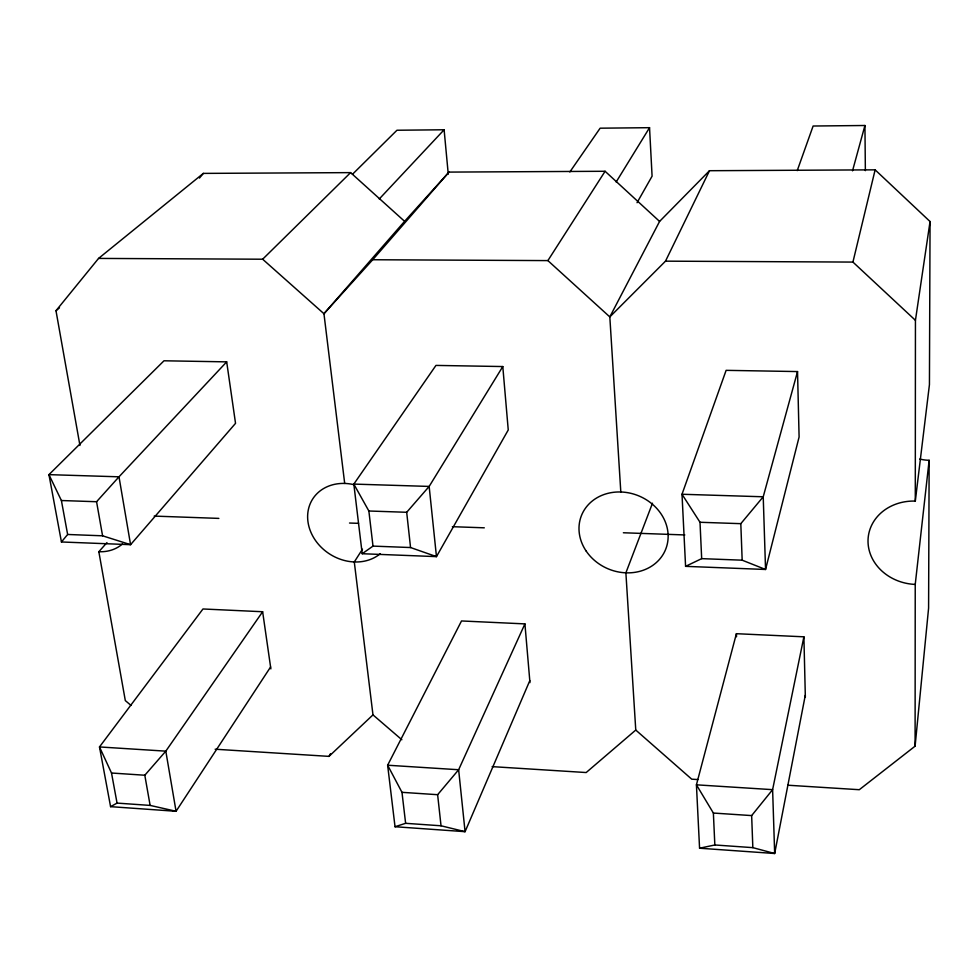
<?xml version="1.0" encoding="UTF-8"?>
<svg xmlns="http://www.w3.org/2000/svg" width="979" height="979" viewBox="0 0 979 979"><rect width="100%" height="100%" fill="white"/><g stroke="black" fill="none" stroke-linecap="round" stroke-linejoin="round"><path stroke-width="1.47" d="M787.691 785.207L859.293 789.71L915.096 746.169L915.23 584.414L929.144 460.289A42.121 37.802 5.7 0 1 919.673 459.065M915.23 584.414A47.604 41.559 8.5 0 1 868.018 541.081A47.604 41.559 8.5 0 1 915.292 501.089L915.438 320.329L930.05 221.535L875.128 169.844L709.481 170.713L659.577 221.425L609.819 316.915L620.808 491.984M929.144 460.289L928.594 608.118L915.096 746.169M930.05 221.535L929.438 384.612L915.292 501.089M805.301 695.212L774.67 853.504L699.569 848.218L696.424 784.828L736.404 633.694L803.894 636.815L805.35 697.219M803.894 636.815L772.615 789.661L774.67 853.504L752.839 847.643L714.841 844.975L699.569 848.218M915.438 320.329L852.929 262.078L875.128 169.844M797.53 371.567L763.228 496.781L765.554 569.472L685.581 566.351L682.008 494.26L726.124 370.343L797.53 371.567L799.097 437.013L765.554 569.472L742.168 560.184L701.674 558.642L685.581 566.351M852.525 170.823L864.934 125.496L813.121 126.022L797.236 170.627M652.491 503.206L625.887 572.825L635.763 730.053L691.725 779.174L697.819 779.565M529.798 680.662L465.074 831.673L395.026 826.729L387.635 765.223L461.513 620.955L524.915 623.892L529.957 682.62M524.915 623.892L458.637 769.739L437.625 794.703L441.027 825.786L465.074 831.673L458.637 769.739L387.635 765.223L401.977 792.329L405.624 823.315L395.026 826.729M344.694 483.442L323.951 313.721L372.705 259.741L547.885 260.598L609.819 316.915L665.5 261.16L709.481 170.713M215.147 749.216L328.993 756.375L330.486 753.72M637.048 202.702L652.087 176.171L649.542 127.686L600.139 128.188L569.851 171.961M502.79 366.55L429.157 486.428L406.689 512.286L410.556 547.542L436.463 556.623L508.248 429.965L502.79 366.55L435.961 365.412L353.823 484.091L362.206 553.722L436.463 556.623L429.157 486.428L353.823 484.091L368.863 511.001L372.999 546.111L362.206 553.722M616.17 181.996L649.542 127.686M547.885 260.598L605.095 171.276L659.577 221.425M362.475 549.182L354.288 561.958L372.975 714.878L401.855 739.745M270.596 666.98L176.061 811.285L110.578 806.659L99.491 746.94L202.971 608.975L262.641 611.74L270.865 668.89M262.641 611.74L165.806 751.15L144.806 775.233L150.13 805.411L176.061 811.285L165.806 751.15L99.491 746.94L111.52 773.018L117.052 803.098L110.578 806.659M752.839 847.643L751.652 815.593L772.615 789.661L696.424 784.828L713.373 813.047L714.841 844.975M79.948 445.469L55.987 310.722L98.561 258.419L203.326 173.393L350.604 172.622L404.596 221.327L323.951 313.721L262.653 259.215L98.561 258.419M199.471 178.068L203.326 173.393M61.444 541.974L67.637 534.473L61.396 500.526L48.95 474.644L163.995 360.786L226.687 361.863L235.535 423.344L130.574 544.679L61.444 541.974L48.95 474.644L118.997 476.81L226.687 361.863M742.168 560.184L740.809 523.667L763.228 496.781L682.008 494.26L700.009 522.272L701.674 558.642M372.705 259.741L449.031 172.096L605.095 171.276M131.027 705.418L125.312 700.585L98.842 551.728L106.968 542.586M61.396 500.526L96.566 501.725L118.997 476.81L130.574 544.679L102.575 535.807L67.637 534.473M404.596 221.327L449.031 172.096M379.265 198.982L444.111 129.766L448.26 174.164M352.44 174.311L396.96 130.244L444.111 129.766M262.653 259.215L350.604 172.622M328.993 756.375L372.975 714.878M635.763 730.053L586.176 772.541L492.143 766.63M55.987 310.722L59.499 307.81M665.5 261.16L852.929 262.078M368.863 511.001L406.689 512.286M700.009 522.272L740.809 523.667M154.18 516.092L218.855 518.393M349.527 523.031L358.534 523.349M452.359 526.69L484.299 527.816M623.366 532.76L684.823 534.95M372.999 546.111L410.556 547.542M111.52 773.018L144.806 775.233M401.977 792.329L437.625 794.703M713.373 813.047L751.652 815.593M117.052 803.098L150.13 805.411M405.624 823.315L441.027 825.786M96.566 501.725L102.575 535.807M736.404 633.694L736.526 636.742M864.934 125.496L865.363 170.652M380.329 553.649A43.945 37.178 32.8 0 1 310.196 530.496A43.945 37.178 32.8 0 1 354.398 484.776M122.485 543.908A42.966 34.706 38.9 0 1 98.842 551.728M586.054 550.896A45.364 39.564 22.3 0 0 663.175 554.334A45.364 39.564 22.3 0 0 621.481 492.009A45.364 39.564 22.3 0 0 586.054 550.896"/></g></svg>
